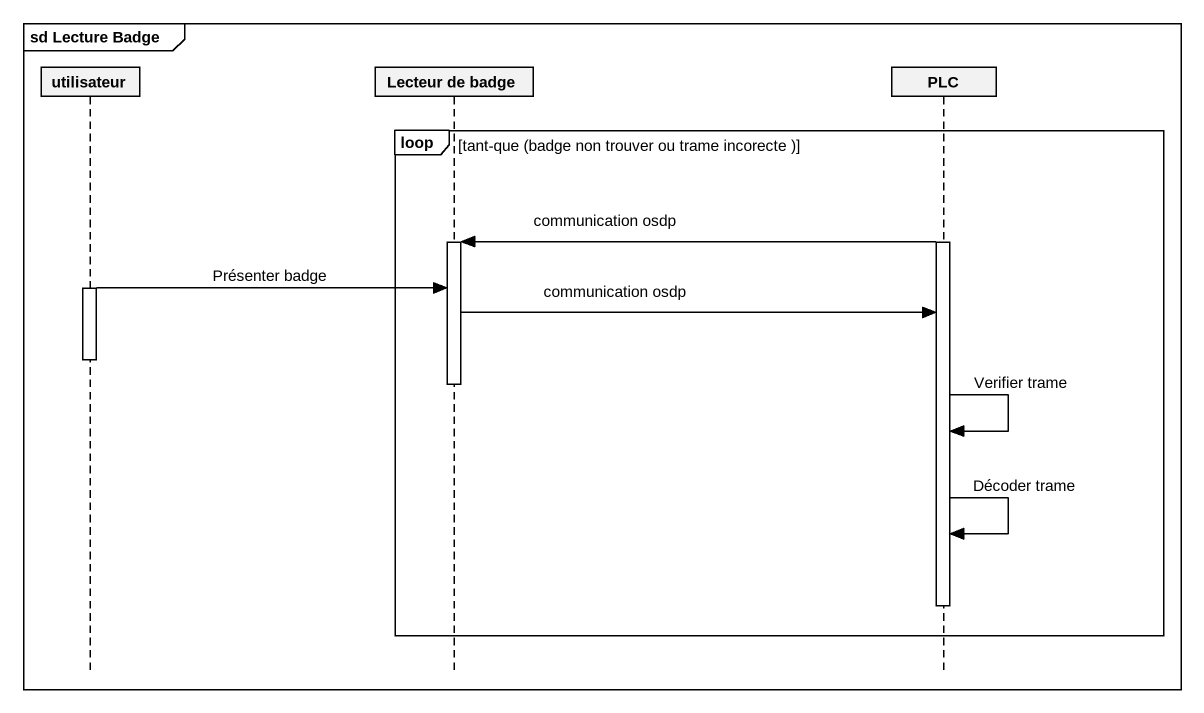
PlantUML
@startuml
mainframe sd Lecture Badge
hide footbox
participant utilisateur
participant "Lecteur de badge" as Lecteur_de_badge
participant PLC

loop tant-que (badge non trouver ou trame incorecte )
  activate PLC
  PLC -> Lecteur_de_badge : communication osdp
  activate Lecteur_de_badge
  activate utilisateur
  utilisateur -> Lecteur_de_badge : Présenter badge
  Lecteur_de_badge -> PLC : communication osdp
  deactivate utilisateur
  deactivate Lecteur_de_badge
  PLC -> PLC : Verifier trame
  PLC -> PLC : Décoder trame
  deactivate PLC
end
@enduml
